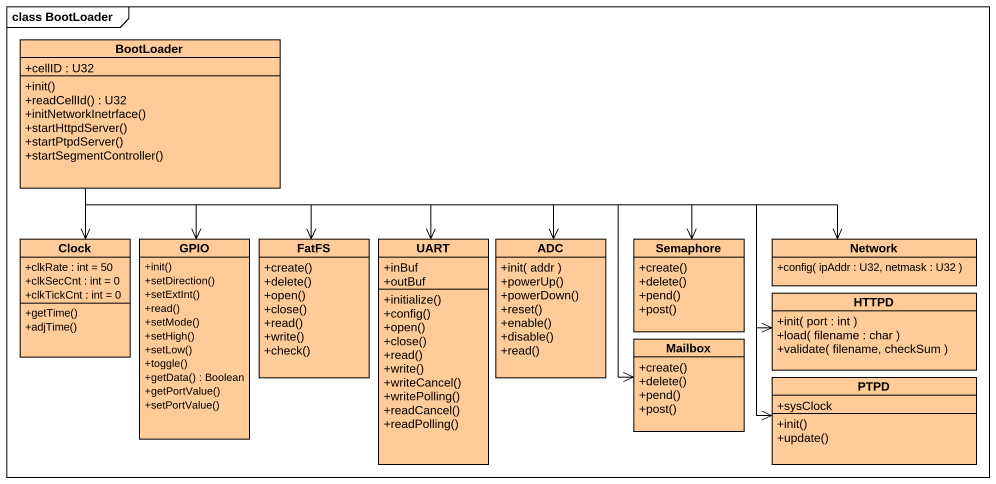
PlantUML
@startuml
mainframe class BootLoader
hide circle
hide empty members
skinparam classAttributeIconSize 0
class BootLoader #FFCC99 {
  +cellID : U32
  +init()
  +readCellId() : U32
  +initNetworkInetrface()
  +startHttpdServer()
  +startPtpdServer()
  +startSegmentController()
}
class Clock #FFCC99 {
  +clkRate : int = 50
  +clkSecCnt : int = 0
  +clkTickCnt : int = 0
  +getTime()
  +adjTime()
}
class GPIO #FFCC99 {
  +init()
  +setDirection()
  +setExtInt()
  +read()
  +setMode()
  +setHigh()
  +setLow()
  +toggle()
  +getData() : Boolean
  +getPortValue()
  +setPortValue()
}
class FatFS #FFCC99 {
  +create()
  +delete()
  +open()
  +close()
  +read()
  +write()
  +check()
}
class UART #FFCC99 {
  +inBuf
  +outBuf
  +initialize()
  +config()
  +open()
  +close()
  +read()
  +write()
  +writeCancel()
  +writePolling()
  +readCancel()
  +readPolling()
}
class ADC #FFCC99 {
  +init( addr )
  +powerUp()
  +powerDown()
  +reset()
  +enable()
  +disable()
  +read()
}
class Semaphore #FFCC99 {
  +create()
  +delete()
  +pend()
  +post()
}
class "Network" as Network_ #FFCC99 {
  +config( ipAddr : U32, netmask : U32 )
}
class HTTPD #FFCC99 {
  +init( port : int )
  +load( filename : char )
  +validate( filename, checkSum )
}
class Mailbox #FFCC99 {
  +create()
  +delete()
  +pend()
  +post()
}
class PTPD #FFCC99 {
  +sysClock
  +init()
  +update()
}
BootLoader --> Clock
BootLoader --> GPIO
BootLoader --> FatFS
BootLoader --> UART
BootLoader -right-> ADC
BootLoader -right-> Semaphore
BootLoader -right-> Network_
BootLoader -right-> HTTPD
BootLoader -right-> Mailbox
BootLoader -right-> PTPD
@enduml
